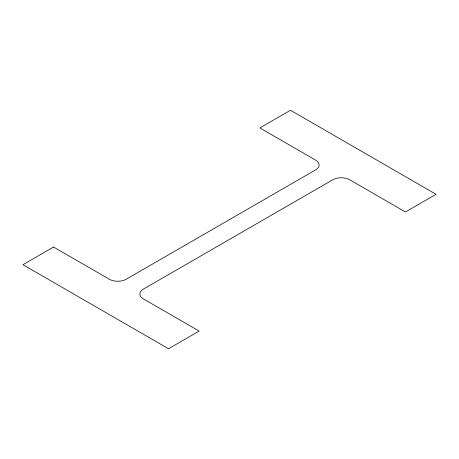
<?xml version="1.0" encoding="UTF-8"?>
<svg xmlns="http://www.w3.org/2000/svg" width="459" height="459" viewBox="0 0 459 459"><rect width="100%" height="100%" fill="white"/><g stroke="black" fill="none" stroke-linecap="round" stroke-linejoin="round"><path stroke-width="0.69" d="M53.56 247.028L22.95 264.705L168.528 348.748L199.137 331.077L143.34 298.866A11.911 6.879 0 0 1 143.34 289.141L332.798 179.756A11.911 6.879 0 0 1 349.649 179.756L405.44 211.972L436.05 194.295L290.472 110.252L259.863 127.923L315.66 160.134A11.911 6.879 0 0 1 315.66 169.859L126.202 279.244A11.911 6.879 0 0 1 109.351 279.244L53.56 247.028"/></g></svg>
